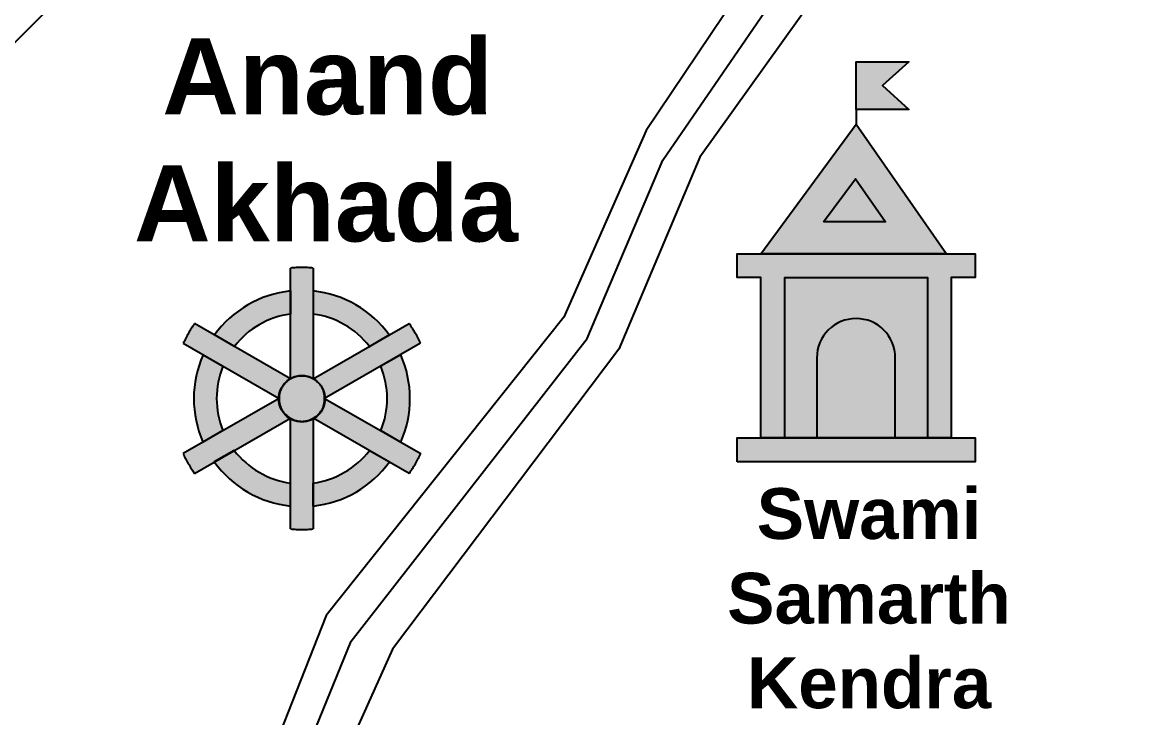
# Model space of a CAD drawing. Header units: metres. Extents: x 125.25 to 127.94, y 109.47 to 110.92.
# Drawn here: x 126.0641 to 126.1739, y 110.056 to 110.1245 of the extents above; entities that cross this region are included whole.
import ezdxf

# ---------------------------------------------------------------- set-up
doc = ezdxf.new("R2010")
doc.units = ezdxf.units.M
doc.linetypes.add('DASHED2', pattern=[0.375, 0.25, -0.125])
doc.linetypes.add('DASHEDX2', pattern=[38.099999999999994, 25.4, -12.7])
doc.styles.get("Standard").update_dxf_attribs({"font": 'arial.ttf'})
pattern_1 = [(0, (0, 0), (0, 6.985), [5.08, -1.905]), (90, (0, 0), (-6.985, 4.277078946022131e-16), [5.08, -1.905])]

# ---------------------------------------------------------------- blocks, each defined once
blk = doc.blocks.new('A$C7F8862DF')
at = {"linetype": 'DASHEDX2', "true_color": 0xf53d00, "transparency": 33554687}
h = blk.add_hatch(dxfattribs=at)
h.set_pattern_fill('ANGLE', color=20)
h.set_pattern_definition(pattern_1)
h.paths.add_polyline_path([(0.0037499999999641, 0.01110162074805032), (0.003749999999996589, 0.01260162074805748), (0.005418250573271166, 0.01260162074805748), (0.004584125286640983, 0.0118516207480468), (0.005418250573271166, 0.01110162074805032)])
h.paths.add_polyline_path([(0.001499999999978741, 0.0007500000000248974), (0.001499999999978741, 0.005805751500375322), (0.006000000000014438, 0.005805751500375322), (0.005999999999957595, 0.0007500000000248974)])
edge = h.paths.add_edge_path()
edge.add_arc((0.00374999999999659, 0.003275437618755428), 0.001236848067962357, 90.00000000000004, 180)
edge.add_line((0.002513151932034233, 0.003275437618755428), (0.002513151932029448, 0.0007500000000201356))
edge.add_line((0.002513151932029448, 0.0007500000000201355), (0.00498684806796373, 0.0007500000000248218))
edge.add_line((0.00498684806796373, 0.0007500000000248218), (0.004986848067958946, 0.003275437618755428))
edge.add_arc((0.003749999999996589, 0.003275437618755427), 0.001236848067962357, 4.017968591707413e-14, 90)
h.paths.add_polyline_path([(0.002727219116451872, 0.007555751500386008), (0.003729008227845009, 0.008917379114293123), (0.004680350670044931, 0.007555751500386008)], flags=16)
h.paths.add_polyline_path([(0.0007499999999822649, 0.006555751500386009), (0.003749999999996589, 0.01063333908372499), (0.006598930273000292, 0.006555751500386009)])
at = {"linetype": 'DASHEDX2', "transparency": 33554687}
h = blk.add_hatch(color=20, dxfattribs=at)
h.dxf.hatch_style = 1
h.paths.add_polyline_path([(0.0007499999999822649, 0.006555751500386009), (0.003749999999996589, 0.01063333908372499), (0.006598930273000292, 0.006555751500386009)])
h.paths.add_polyline_path([(0.002727219116451872, 0.007555751500386008), (0.003729008227845009, 0.008917379114293123), (0.004680350670044931, 0.007555751500386008)], flags=16)
h.paths.add_polyline_path([(0.0037499999999641, 0.01110162074805032), (0.003749999999996589, 0.01260162074805748), (0.005418250573271166, 0.01260162074805748), (0.004584125286640983, 0.0118516207480468), (0.005418250573271166, 0.01110162074805032)])
h.paths.add_polyline_path([(0.001499999999978741, 0.0007500000000248974), (0.001499999999978741, 0.005805751500375322), (0.006000000000014438, 0.005805751500375322), (0.005999999999957595, 0.0007500000000248974)])
edge = h.paths.add_edge_path()
edge.add_arc((0.00374999999999659, 0.003275437618755428), 0.001236848067962357, 90.00000000000004, 180)
edge.add_line((0.002513151932034233, 0.003275437618755428), (0.002513151932029448, 0.0007500000000201356))
edge.add_line((0.002513151932029448, 0.0007500000000201355), (0.00498684806796373, 0.0007500000000248218))
edge.add_line((0.00498684806796373, 0.0007500000000248218), (0.004986848067958946, 0.003275437618755428))
edge.add_arc((0.003749999999996589, 0.003275437618755427), 0.001236848067962357, 4.017968591707413e-14, 90)
h = blk.add_hatch(dxfattribs=at)
h.set_pattern_fill('ANGLE', color=20)
h.set_pattern_definition(pattern_1)
h.paths.add_polyline_path([(0.0037499999999641, 0.01110162074805032), (0.003749999999996589, 0.01260162074805748), (0.005418250573271166, 0.01260162074805748), (0.004584125286640983, 0.0118516207480468), (0.005418250573271166, 0.01110162074805032)])
at = {"linetype": 'DASHEDX2', "true_color": 0xeb7500, "transparency": 33554687}
h = blk.add_hatch(dxfattribs=at)
h.set_pattern_fill('ANGLE', color=30)
h.set_pattern_definition(pattern_1)
h.paths.add_polyline_path([(0.0037499999999641, 0.01110162074805032), (0.003749999999996589, 0.01260162074805748), (0.005418250573271166, 0.01260162074805748), (0.004584125286640983, 0.0118516207480468), (0.005418250573271166, 0.01110162074805032)])
at = {"linetype": 'DASHEDX2', "transparency": 33554687}
h = blk.add_hatch(dxfattribs=at)
h.set_pattern_fill('ANGLE', color=20)
h.set_pattern_definition(pattern_1)
h.paths.add_polyline_path([(0.0037499999999641, 0.01110162074805032), (0.003749999999996589, 0.01260162074805748), (0.005418250573271166, 0.01260162074805748), (0.004584125286640983, 0.0118516207480468), (0.005418250573271166, 0.01110162074805032)])
at = {"linetype": 'DASHEDX2', "true_color": 0xffffff, "transparency": 33554687}
h = blk.add_hatch(dxfattribs=at)
h.set_pattern_fill('ANGLE')
h.set_pattern_definition(pattern_1)
h.paths.add_polyline_path([(0.0007499999999822649, 0.006555751500386009), (0.003749999999996589, 0.01063333908372499), (0.006598930273000292, 0.006555751500386009)])
at = {"linetype": 'DASHEDX2', "transparency": 33554687}
h = blk.add_hatch(dxfattribs=at)
h.set_pattern_fill('ANGLE', color=20)
h.set_pattern_definition(pattern_1)
h.paths.add_polyline_path([(0.0007499999999822649, 0.006555751500386009), (0.003749999999996589, 0.01063333908372499), (0.006598930273000292, 0.006555751500386009)])
h.paths.add_polyline_path([(0.002727219116451872, 0.007555751500386008), (0.003729008227845009, 0.008917379114293123), (0.004680350670044931, 0.007555751500386008)], flags=16)
at = {"linetype": 'DASHEDX2', "true_color": 0xffffff, "transparency": 33554687}
h = blk.add_hatch(dxfattribs=at)
h.set_pattern_fill('ANGLE')
h.set_pattern_definition(pattern_1)
h.paths.add_polyline_path([(0.002727219116451872, 0.007555751500386008), (0.003729008227845009, 0.008917379114293123), (0.004680350670044931, 0.007555751500386008)])
h.paths.add_polyline_path([(0.0007499999999964757, 0.0007500000000533191), (0.000749999999968054, 0.005805751500375322), (-1.4210854715202e-14, 0.005805751500375322), (0, 0.006555751500386009), (0.007499999999993179, 0.006555751500386009), (0.007499999999993179, 0.005805751500375322), (0.006749999999968281, 0.005805751500375322), (0.00674999999993986, 0.0007500000000248974), (0.005999999999957595, 0.0007499999999615132), (0.001499999999978741, 0.0007500000000121076)])
edge = h.paths.add_edge_path(flags=16)
edge.add_arc((0.00374999999999659, 0.003275437618755428), 0.001236848067962357, 90.00000000000004, 180)
edge.add_line((0.002513151932034233, 0.003275437618755428), (0.002513151932029448, 0.0007500000000201356))
edge.add_line((0.002513151932029448, 0.0007500000000201355), (0.00498684806796373, 0.0007500000000248218))
edge.add_line((0.00498684806796373, 0.0007500000000248218), (0.004986848067958946, 0.003275437618755428))
edge.add_arc((0.003749999999996589, 0.003275437618755427), 0.001236848067962357, 4.017968591707413e-14, 90)
h.paths.add_polyline_path([(0.001499999999978741, 0.0007500000000248974), (0.001499999999978741, 0.005805751500375322), (0.006000000000014438, 0.005805751500375322), (0.005999999999957595, 0.0007500000000248974)], flags=16)
h.paths.add_polyline_path([(0, 0), (0, 0.0007500000000106866), (0.007499999999993179, 0.0007500000000248974), (0.007499999999993179, 0)])
h = blk.add_hatch(color=7, dxfattribs=at)
h.dxf.hatch_style = 1
edge = h.paths.add_edge_path()
edge.add_arc((0.00374999999999659, 0.003275437618755428), 0.001236848067962357, 90.00000000000004, 180)
edge.add_line((0.002513151932034233, 0.003275437618755428), (0.002513151932029448, 0.0007500000000201356))
edge.add_line((0.002513151932029448, 0.0007500000000201355), (0.00498684806796373, 0.0007500000000248218))
edge.add_line((0.00498684806796373, 0.0007500000000248218), (0.004986848067958946, 0.003275437618755428))
edge.add_arc((0.003749999999996589, 0.003275437618755427), 0.001236848067962357, 4.017968591707413e-14, 90)
h.paths.add_polyline_path([(0.002727219116451872, 0.007555751500386008), (0.003729008227845009, 0.008917379114293123), (0.004680350670044931, 0.007555751500386008)])
at = {"linetype": 'DASHEDX2', "transparency": 33554687}
h = blk.add_hatch(dxfattribs=at)
h.set_pattern_fill('ANGLE', color=20)
h.set_pattern_definition(pattern_1)
h.paths.add_polyline_path([(0.002727219116451872, 0.007555751500386008), (0.003729008227845009, 0.008917379114293123), (0.004680350670044931, 0.007555751500386008)])
at = {"linetype": 'DASHEDX2', "true_color": 0xffffff, "transparency": 33554687}
h = blk.add_hatch(dxfattribs=at)
h.set_pattern_fill('ANGLE')
h.set_pattern_definition(pattern_1)
h.paths.add_polyline_path([(0.002727219116451872, 0.007555751500386008), (0.003729008227845009, 0.008917379114293123), (0.004680350670044931, 0.007555751500386008)])
h = blk.add_hatch(dxfattribs=at)
h.set_pattern_fill('ANGLE')
h.set_pattern_definition(pattern_1)
h.paths.add_polyline_path([(0.0007499999999964757, 0.0007500000000533191), (0.000749999999968054, 0.005805751500375322), (-1.4210854715202e-14, 0.005805751500375322), (0, 0.006555751500386009), (0.007499999999993179, 0.006555751500386009), (0.007499999999993179, 0.005805751500375322), (0.006749999999968281, 0.005805751500375322), (0.00674999999993986, 0.0007500000000248974), (0.005999999999957595, 0.0007499999999615132), (0.001499999999978741, 0.0007500000000121076)])
h = blk.add_hatch(dxfattribs=at)
h.set_pattern_fill('ANGLE')
h.set_pattern_definition(pattern_1)
edge = h.paths.add_edge_path(flags=16)
edge.add_arc((0.00374999999999659, 0.003275437618755428), 0.001236848067962357, 90.00000000000004, 180)
edge.add_line((0.002513151932034233, 0.003275437618755428), (0.002513151932029448, 0.0007500000000201356))
edge.add_line((0.002513151932029448, 0.0007500000000201355), (0.00498684806796373, 0.0007500000000248218))
edge.add_line((0.00498684806796373, 0.0007500000000248218), (0.004986848067958946, 0.003275437618755428))
edge.add_arc((0.003749999999996589, 0.003275437618755427), 0.001236848067962357, 4.017968591707413e-14, 90)
h.paths.add_polyline_path([(0.0007499999999964757, 0.0007500000000533191), (0.000749999999968054, 0.005805751500375322), (-1.4210854715202e-14, 0.005805751500375322), (0, 0.006555751500386009), (0.007499999999993179, 0.006555751500386009), (0.007499999999993179, 0.005805751500375322), (0.006749999999968281, 0.005805751500375322), (0.00674999999993986, 0.0007500000000248974), (0.005999999999957595, 0.0007499999999615132), (0.001499999999978741, 0.0007500000000121076)])
h.paths.add_polyline_path([(0.001499999999978741, 0.0007500000000248974), (0.001499999999978741, 0.005805751500375322), (0.006000000000014438, 0.005805751500375322), (0.005999999999957595, 0.0007500000000248974)], flags=16)
h.paths.add_polyline_path([(0, 0), (0, 0.0007500000000106866), (0.007499999999993179, 0.0007500000000248974), (0.007499999999993179, 0)])
h = blk.add_hatch(color=7, dxfattribs=at)
h.dxf.hatch_style = 1
h.paths.add_polyline_path([(0.0007499999999964757, 0.0007500000000533191), (0.000749999999968054, 0.005805751500375322), (-1.4210854715202e-14, 0.005805751500375322), (0, 0.006555751500386009), (0.007499999999993179, 0.006555751500386009), (0.007499999999993179, 0.005805751500375322), (0.006749999999968281, 0.005805751500375322), (0.00674999999993986, 0.0007500000000248974), (0.005999999999957595, 0.0007499999999615132), (0.001499999999978741, 0.0007500000000121076)])
h.paths.add_polyline_path([(0, 0), (0, 0.0007500000000106866), (0.007499999999993179, 0.0007500000000248974), (0.007499999999993179, 0)])
h.paths.add_polyline_path([(0.001499999999978741, 0.0007500000000248974), (0.001499999999978741, 0.005805751500375322), (0.006000000000014438, 0.005805751500375322), (0.005999999999957595, 0.0007500000000248974)], flags=16)
h = blk.add_hatch(dxfattribs=at)
h.set_pattern_fill('ANGLE')
h.set_pattern_definition(pattern_1)
h.paths.add_polyline_path([(0, 0), (0, 0.0007500000000106866), (0.007499999999993179, 0.0007500000000248974), (0.007499999999993179, 0)])
edge = h.paths.add_edge_path()
edge.add_arc((0.00374999999999659, 0.003275437618755428), 0.001236848067962357, 90.00000000000004, 180)
edge.add_line((0.002513151932034233, 0.003275437618755428), (0.002513151932029448, 0.0007500000000201356))
edge.add_line((0.002513151932029448, 0.0007500000000201355), (0.00498684806796373, 0.0007500000000248218))
edge.add_line((0.00498684806796373, 0.0007500000000248218), (0.004986848067958946, 0.003275437618755428))
edge.add_arc((0.003749999999996589, 0.003275437618755427), 0.001236848067962357, 4.017968591707413e-14, 90)
edge = h.paths.add_edge_path()
edge.add_line((0.001499999999978741, 0.005805751500375322), (0.006000000000014438, 0.005805751500375322))
at = {"linetype": 'DASHEDX2', "transparency": 33554687}
h = blk.add_hatch(dxfattribs=at)
h.set_pattern_fill('ANGLE', color=20)
h.set_pattern_definition(pattern_1)
h.paths.add_polyline_path([(0.001499999999978741, 0.0007500000000248974), (0.001499999999978741, 0.005805751500375322), (0.006000000000014438, 0.005805751500375322), (0.005999999999957595, 0.0007500000000248974)])
at = {"linetype": 'DASHEDX2', "true_color": 0xeb7500, "transparency": 33554687}
h = blk.add_hatch(dxfattribs=at)
h.set_pattern_fill('ANGLE', color=30)
h.set_pattern_definition(pattern_1)
h.paths.add_polyline_path([(0.001499999999978741, 0.0007500000000248974), (0.001499999999978741, 0.005805751500375322), (0.006000000000014438, 0.005805751500375322), (0.005999999999957595, 0.0007500000000248974)])
at = {"linetype": 'DASHEDX2', "transparency": 33554687}
h = blk.add_hatch(dxfattribs=at)
h.set_pattern_fill('ANGLE', color=20)
h.set_pattern_definition(pattern_1)
h.paths.add_polyline_path([(0.001499999999978741, 0.0007500000000248974), (0.001499999999978741, 0.005805751500375322), (0.006000000000014438, 0.005805751500375322), (0.005999999999957595, 0.0007500000000248974)])
edge = h.paths.add_edge_path()
edge.add_arc((0.00374999999999659, 0.003275437618755428), 0.001236848067962357, 90.00000000000004, 180)
edge.add_line((0.002513151932034233, 0.003275437618755428), (0.002513151932029448, 0.0007500000000201356))
edge.add_line((0.002513151932029448, 0.0007500000000201355), (0.00498684806796373, 0.0007500000000248218))
edge.add_line((0.00498684806796373, 0.0007500000000248218), (0.004986848067958946, 0.003275437618755428))
edge.add_arc((0.003749999999996589, 0.003275437618755427), 0.001236848067962357, 4.017968591707413e-14, 90)
at = {"color": 18, "linetype": 'DASHEDX2', "true_color": 0x000000}
blk.add_line((0.0037499999999641, 0.01110162074805032), (0.003749999999996589, 0.01063333908372499), dxfattribs=at)
at = {"color": 18, "true_color": 0x000000}
for points in [[(0.0037499999999641, 0.01110162074805032), (0.003749999999996589, 0.01260162074805748), (0.005418250573271166, 0.01260162074805748), (0.004584125286640983, 0.0118516207480468), (0.005418250573271166, 0.01110162074805032)], [(0.0007499999999822649, 0.006555751500386009), (0.003749999999996589, 0.01063333908372499), (0.006598930273000292, 0.006555751500386009)], [(0.002727219116451872, 0.007555751500386008), (0.003729008227845009, 0.008917379114293123), (0.004680350670044931, 0.007555751500386008)], [(0.0007499999999964757, 0.0007500000000533191), (0.000749999999968054, 0.005805751500375322), (-1.4210854715202e-14, 0.005805751500375322), (0, 0.006555751500386009), (0.007499999999993179, 0.006555751500386009), (0.007499999999993179, 0.005805751500375322), (0.006749999999968281, 0.005805751500375322), (0.00674999999993986, 0.0007500000000248974), (0.005999999999957595, 0.0007499999999615132), (0.001499999999978741, 0.0007500000000121076)], [(0.001499999999978741, 0.0007500000000248974), (0.001499999999978741, 0.005805751500375322), (0.006000000000014438, 0.005805751500375322), (0.005999999999957595, 0.0007500000000248974)], [(0, 0), (0, 0.0007500000000106866), (0.007499999999993179, 0.0007500000000248974), (0.007499999999993179, 0)]]:
    blk.add_lwpolyline(points, close=True, dxfattribs=at)
at = {"color": 18, "linetype": 'DASHEDX2', "true_color": 0x000000}
blk.add_lwpolyline([(0.003749999999996589, 0.004512285686717785, 0.4142135623730948), (0.002513151932034233, 0.003275437618755428), (0.002513151932029448, 0.0007500000000201355), (0.00498684806796373, 0.0007500000000248218), (0.004986848067958946, 0.003275437618755428, 0.4142135623730948)], format="xyb", close=True, dxfattribs=at)
blk = doc.blocks.new('A$C41FF0212')
at = {"linetype": 'DASHEDX2', "true_color": 0xffffff, "transparency": 33554687}
h = blk.add_hatch(color=7, dxfattribs=at)
h.dxf.hatch_style = 1
edge = h.paths.add_edge_path()
edge.add_line((0.009810053648588224, 0.02023095741278836), (0.009807084236798356, 0.01053818119704282))
edge.add_arc((0.008810050707553271, 0.008816867412440125), 0.001989220199852741, 59.9193663883004, 120.0806349087099)
edge.add_line((0.007813017139342635, 0.01053818117447288), (0.007810053648588224, 0.02023095741278836))
edge.add_arc((0.008810053648588223, 0.008810029477800203), 0.01146462362645163, 84.99602569108208, 95.00397430891792, ccw=False)
edge = h.paths.add_edge_path()
edge.add_line((0.009807087214203676, 0.01053817947927114), (0.01820807795371283, 0.01537621056397809))
edge.add_arc((0.008810053648588227, 0.008810029477800182), 0.01146462362645165, 24.93315632470302, 34.9411049425388, ccw=False)
edge.add_line((0.01920617681180591, 0.01364306352189733), (0.01080518607229675, 0.008805032437190382))
edge.add_arc((0.008876963372191574, 0.008848561995297174), 0.001928713976625326, 358.70676949753, 421.1674917697118)
edge = h.paths.add_edge_path()
edge.add_line((0.01080518607229675, 0.008805032437190382), (0.01921446167699539, 0.003994856742102139))
edge.add_arc((0.00881005364858819, 0.008810029477800227), 0.0114646236264517, 325.15729421149143, 335.1652428293271, ccw=False)
edge.add_line((0.01821934077739304, 0.00225999813253921), (0.009810053648588222, 0.0070835943187085))
edge.add_arc((0.00889229840302597, 0.008762485264074324), 0.001913360785944036, 298.66294626811, 361.2741843655108)
edge = h.paths.add_edge_path()
edge.add_line((0.009810053648588224, 0.007083594318708501), (0.009810053648588219, -0.002610898457187993))
edge.add_arc((0.008810053648588221, 0.00881002947780018), 0.01146462362645164, 264.99602569108214, 275.00397430891786, ccw=False)
edge.add_line((0.007810053648588224, -0.002610898457187993), (0.007810053648588221, 0.007083594318708499))
edge.add_arc((0.008810053648588223, 0.008780995651962845), 0.0019700688531454, 239.496135826314, 300.503864173686)
edge = h.paths.add_edge_path()
edge.add_line((0.006814656138358171, 0.00881829426345854), (-0.00159435437981895, 0.003994856742102139))
edge.add_arc((0.008810053648588253, 0.008810029477800227), 0.0114646236264517, 204.8347571706728, 214.8427057885085)
edge.add_line((-0.0005992334802165968, 0.00225999813253921), (0.00781005364858822, 0.0070835943187085))
edge.add_arc((0.008738579878051298, 0.008769334124422391), 0.001924546609300286, 178.5422478274661, 241.1534859248669, ccw=False)
edge = h.paths.add_edge_path()
edge.add_line((0.007813020082972766, 0.01053817947927114), (-0.0005879706565363914, 0.01537621056397809))
edge.add_arc((0.008810053648588216, 0.008810029477800182), 0.01146462362645165, 145.0588950574612, 155.0668436752969)
edge.add_line((-0.00158606951462947, 0.01364306352189733), (0.006814656138358171, 0.00881829426345854))
edge.add_arc((0.008732075451129296, 0.008854977589945533), 0.001917770186291842, 118.63530476575451, 181.0960270379363, ccw=False)
at = {"linetype": 'DASHEDX2', "transparency": 33554687}
h = blk.add_hatch(color=20, dxfattribs=at)
h.dxf.hatch_style = 1
edge = h.paths.add_edge_path()
edge.add_line((0.007810053648588219, 0.01822167653824538), (0.007810053648588219, 0.01620736723435694))
edge.add_arc((0.008810053648588216, 0.008810029477800184), 0.007464623626451644, 97.69878825760865, 142.3640811087704)
edge.add_line((0.002898766051610421, 0.01336824018271462), (0.001153218945675414, 0.01437348009074328))
edge.add_arc((0.00881005364858822, 0.008810029477800182), 0.00946462362645165, 96.06499769183557, 143.9978716745435, ccw=False)
edge = h.paths.add_edge_path()
edge.add_line((0.009810053648588224, 0.01822167653824538), (0.009810053648588224, 0.01620736723435694))
edge.add_arc((0.008810053648588227, 0.008810029477800184), 0.007464623626451644, 37.63591889122961, 82.30121174239127, ccw=False)
edge.add_line((0.01472134124556602, 0.01336824018271462), (0.01646688835150103, 0.01437348009074328))
edge.add_arc((0.008810053648588223, 0.008810029477800182), 0.00946462362645165, 36.0021283254565, 83.93500230816441)
edge = h.paths.add_edge_path()
edge.add_line((0.01746498720959411, 0.01264033304866252), (0.0157194401036591, 0.01163509314063386))
edge.add_arc((0.008810053648588223, 0.008810029477800189), 0.007464623626451644, -22.139943221981923, 22.238342376012213, ccw=False)
edge.add_line((0.01572428164579309, 0.005996836081098064), (0.01747155256487988, 0.004994595437816641))
edge.add_arc((0.008810053648588225, 0.008810029477800189), 0.009464623626451646, 336.226266212245, 383.8721329417853)
edge = h.paths.add_edge_path()
edge.add_line((0.009810053648588224, -0.0006016175826450108), (0.00981005364858822, 0.001412691721243432))
edge.add_arc((0.008810053648588223, 0.008810029477800189), 0.007464623626451648, 277.6987882576087, 322.4624802628007)
edge.add_line((0.01472916074619075, 0.004261977471535136), (0.01647643166527753, 0.003259736828253713))
edge.add_arc((0.008810053648588223, 0.008810029477800189), 0.00946462362645165, 276.0649976918356, 324.0962708285738, ccw=False)
edge = h.paths.add_edge_path()
edge.add_line((0.007810053648588219, -0.0006016175826450108), (0.007810053648588222, 0.001412691721243432))
edge.add_arc((0.00881005364858822, 0.008810029477800189), 0.007464623626451648, 217.5375197371993, 262.30121174239133, ccw=False)
edge.add_line((0.002890946550985696, 0.004261977471535136), (0.001143675631898908, 0.003259736828253713))
edge.add_arc((0.00881005364858822, 0.008810029477800189), 0.00946462362645165, 215.9037291714262, 263.9350023081644)
edge = h.paths.add_edge_path()
edge.add_line((0.0001551200875823354, 0.01264033304866252), (0.001900667193517343, 0.01163509314063386))
edge.add_arc((0.008810053648588218, 0.008810029477800189), 0.007464623626451643, 157.7616576239878, 202.139943221982)
edge.add_line((0.00189582565138335, 0.005996836081098064), (0.0001485547322965623, 0.004994595437816641))
edge.add_arc((0.008810053648588218, 0.008810029477800189), 0.009464623626451646, 156.1278670582147, 203.773733787755, ccw=False)
at = {"linetype": 'DASHEDX2', "true_color": 0xffffff, "transparency": 33554687}
h = blk.add_hatch(color=7, dxfattribs=at)
h.dxf.hatch_style = 1
edge = h.paths.add_edge_path()
edge.add_line((0.009807087214203676, 0.01053817947927114), (0.01820807795371283, 0.01537621056397809))
edge.add_arc((0.008810053648588227, 0.008810029477800182), 0.01146462362645165, 24.93315632470302, 34.9411049425388, ccw=False)
edge.add_line((0.01920617681180591, 0.01364306352189733), (0.01080518607229675, 0.008805032437190382))
edge.add_arc((0.008876963372191574, 0.008848561995297174), 0.001928713976625326, 358.70676949753, 421.1674917697118)
at = {"linetype": 'DASHEDX2', "true_color": 0xcc3300, "transparency": 33554687}
h = blk.add_hatch(color=22, dxfattribs=at)
h.dxf.hatch_style = 1
edge = h.paths.add_edge_path()
edge.add_arc((0.008810053648588221, 0.008780995651962838), 0.002025091960450592, 0, 360)
at = {"color": 18, "linetype": 'DASHEDX2', "true_color": 0x000000}
for points in [[(0.009810053648588224, 0.02023095741278836), (0.009807084236798356, 0.01053818119704282, 0.2687035224409885), (0.007813017139342635, 0.01053818117447288), (0.007810053648588224, 0.02023095741278836, -0.04369569146346969)], [(0.007810053648588219, 0.01822167653824538), (0.007810053648588219, 0.01620736723435694, 0.1973945879906858), (0.002898766051610421, 0.01336824018271462), (0.001153218945675414, 0.01437348009074328, -0.2122504552456015)], [(0.009810053648588224, 0.01822167653824538), (0.009810053648588224, 0.01620736723435694, -0.1973945879906858), (0.01472134124556602, 0.01336824018271462), (0.01646688835150103, 0.01437348009074328, 0.2122504552456015)], [(0.0001551200875823354, 0.01264033304866252), (0.001900667193517343, 0.01163509314063386, 0.1960938078674019), (0.00189582565138335, 0.005996836081098064), (0.0001485547322965623, 0.004994595437816641, -0.2109420802666859)], [(0.01746498720959411, 0.01264033304866252), (0.0157194401036591, 0.01163509314063386, -0.1960938078674019), (0.01572428164579309, 0.005996836081098064), (0.01747155256487988, 0.004994595437816641, 0.2109420802666859)], [(0.007810053648588219, -0.0006016175826450108), (0.007810053648588222, 0.001412691721243432, -0.1978407024874488), (0.002890946550985696, 0.004261977471535136), (0.001143675631898908, 0.003259736828253713, 0.2126991856762388)], [(0.009810053648588224, -0.0006016175826450108), (0.00981005364858822, 0.001412691721243432, 0.1978407024874488), (0.01472916074619075, 0.004261977471535136), (0.01647643166527753, 0.003259736828253713, -0.2126991856762388)]]:
    blk.add_lwpolyline(points, format="xyb", close=True, dxfattribs=at)
for points in [[(0.007813020082972766, 0.01053817947927114), (-0.0005879706565363914, 0.01537621056397809, 0.04369569146346959), (-0.00158606951462947, 0.01364306352189733), (0.006814656138358171, 0.00881829426345854, -0.2794906431650335), (0.007813017139342633, 0.01053818117447287)], [(0.009807087214203676, 0.01053817947927114), (0.01820807795371283, 0.01537621056397809, -0.04369569146346959), (0.01920617681180591, 0.01364306352189733), (0.01080518607229675, 0.008805032437190382, 0.2794906431650335), (0.009807087214203676, 0.01053817947927114)], [(0.006814656138358171, 0.00881829426345854, -0.001681654276185364), (0.006814656138358171, 0.00881829426345854), (-0.00159435437981895, 0.003994856742102139, 0.04369569146346952), (-0.0005992334802165968, 0.00225999813253921), (0.00781005364858822, 0.0070835943187085, -0.2801988244140493), (0.006814656138358171, 0.00881829426345854)], [(0.01080518607229675, 0.008805032437190382, 0.001681654276185364), (0.01080518607229675, 0.008805032437190382), (0.01921446167699539, 0.003994856742102139, -0.04369569146346952), (0.01821934077739304, 0.00225999813253921), (0.009810053648588222, 0.0070835943187085, 0.2801988244140493), (0.01080518607229675, 0.008805032437190382)], [(0.009810053648588224, 0.007083594318708501), (0.009810053648588219, -0.002610898457187993, -0.04369569146346952), (0.007810053648588224, -0.002610898457187993), (0.007810053648588221, 0.0070835943187085, 0.2726675198910545), (0.009810053648588224, 0.007083594318708501)]]:
    blk.add_lwpolyline(points, format="xyb", dxfattribs=at)
blk.add_circle((0.008810053648588221, 0.008780995651962838), 0.002025091960450592, dxfattribs=at)

msp = doc.modelspace()

# ---------------------------------------------------------------- linework, layer by layer
at = {"color": 18, "true_color": 0x000000}
msp.add_line((125.9980854965398, 110.0567533798109), (126.2091901221878, 110.2695406600481), dxfattribs=at)
at = {"color": 18, "linetype": 'DASHEDX2', "true_color": 0x000000}
for p, q in [((126.1481419684237, 110.1475460565392), (126.1255350912931, 110.1138392123186)), ((126.1255350912931, 110.1138392123186), (126.1174190898202, 110.0954830228043)), ((126.1174190898202, 110.0954830228043), (126.094001396232, 110.0660804007502)), ((126.094001396232, 110.0660804007502), (126.0797530099611, 110.0299975518146))]:
    msp.add_line(p, q, dxfattribs=at)
at = {"color": 1, "linetype": 'DASHED2', "lineweight": 25, "ltscale": 0.015}
msp.add_lwpolyline([(125.9318581836253, 109.8689021952493), (125.9822449563878, 109.8967721333597), (125.9936288921391, 109.9030014557074), (126.0009147416833, 109.9102380862181), (126.0142378637375, 109.9292978963715), (126.023756687625, 109.9452671552091), (126.027766298223, 109.9524207488321), (126.0456589646688, 109.9730772309055), (126.0816781430773, 110.0274294887349), (126.0964663707659, 110.0635787403469), (126.1197040930881, 110.0933853632758), (126.1271501079429, 110.1109322644607), (126.1506226661628, 110.1450812736527), (126.1750800676541, 110.1973250986023), (126.3220436438128, 110.3373593684534)], dxfattribs=at)
at = {"color": 18, "linetype": 'DASHEDX2', "true_color": 0x000000}
msp.add_lwpolyline([(126.3245843738175, 110.3353441619584), (126.1779606319783, 110.196037840071), (126.1546154637985, 110.1444340830602), (126.1307995040999, 110.1112333837046), (126.1228201629152, 110.0923350971261), (126.1005267907131, 110.0627639891656), (126.0844533029589, 110.0271115988938), (126.0700167780818, 110.0033947385416), (126.0488963311706, 109.9711280663975), (126.0294298007684, 109.9467534374909), (126.0164719570935, 109.9240689118522)], dxfattribs=at)

# ---------------------------------------------------------------- block references
at = {"color": 7, "true_color": 0xffffff, "xscale": 3.125, "yscale": 3.125, "zscale": 3.125}
msp.add_blockref('A$C7F8862DF', (126.1344821151568, 110.0812324776729), dxfattribs=at)
at = {"color": 18, "linetype": 'DASHEDX2', "true_color": 0x000000, "xscale": 1.125, "yscale": 1.125, "zscale": 1.125}
msp.add_blockref('A$C41FF0212', (126.0816927762561, 110.0775491570587), dxfattribs=at)

# ---------------------------------------------------------------- texts
at = {"color": 18, "true_color": 0x000000, "attachment_point": 1}
for s, insert, char_height in [('\\pi0.053972;{\\fArial|b1|i0|c0|p34;Anand\\P\\pi0.051189;Akhada}', (126.0238675136572, 110.1229290078859), 0.0075), ('\\pi0.059239;{\\fArial|b1|i0|c0|p34;Swami\\P\\pi0.056323;Samarth\\P\\pi0.058283;Kendra}', (126.077176597796, 110.0786316077288), 0.005)]:
    msp.add_mtext_dynamic_manual_height_columns(s, width=0.1398733676870165, gutter_width=1.516051577029884, heights=[0], dxfattribs=dict(at, insert=insert, char_height=char_height))

doc.saveas('drawing.dxf')
